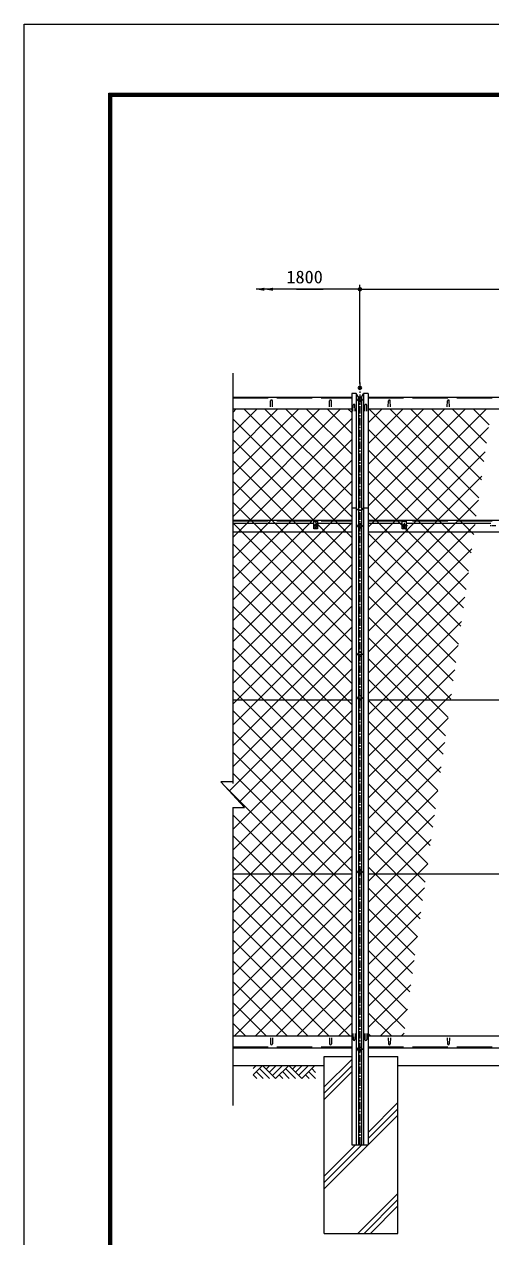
# Model space of a CAD drawing. Units: millimetres, scale not verified. Extents: x -4455 to 4455, y -3150 to 3150.
# Drawn here: x -4455 to -2873, y -963 to 3150 of the extents above; entities that cross this region are included whole.
import ezdxf
from ezdxf.enums import TextEntityAlignment as Align

# ---------------------------------------------------------------- set-up
doc = ezdxf.new("R2010")
doc.units = ezdxf.units.MM
doc.header["$LTSCALE"] = 20
doc.header["$PDMODE"] = 32
doc.header["$PDSIZE"] = 10
for name, pattern in [('DASHED', [7.5, 6, -1.5]), ('USER1', [2, 1.25, -0.25, 0.25, -0.25]), ('USER2', [1.125, 0.75, -0.125, 0.125, -0.125])]:
    doc.linetypes.add(name, pattern=pattern)
for name, color, linetype, lineweight in [('0-1_4基礎', 4, 'Continuous', 18), ('0-2_GL', 7, 'Continuous', 18), ('0-3_5寸法', 1, 'Continuous', 18), ('0-4_SUNPOU', 1, 'Continuous', 18), ('0-6_1部材', 3, 'Continuous', 18), ('0-8_中心線', 1, 'USER1', 18), ('0-9_8部品', 7, 'Continuous', 18), ('0-A_0', 7, 'Continuous', 18), ('0-B_2網', 4, 'Continuous', 18), ('0-E_D-TTL', 7, 'Continuous', 18)]:
    doc.layers.add(name, color=color, linetype=linetype, lineweight=lineweight)
doc.layers.add('0-5_DEFPOINTS', color=7, linetype='Continuous')
doc.styles.add('ＭＳ ゴシック', font='')
doc.styles.get('ＭＳ ゴシック').set_extended_font_data('MS Gothic')

# ---------------------------------------------------------------- blocks, each defined once
blk = doc.blocks.new('M1')
at = {"layer": '0-4_SUNPOU'}
blk.add_line((-5, 0), (-38.58, 0), dxfattribs=at)
for points in [[(0, 0), (-5, 0), (-4.96, 0.63)], [(0, 0), (-4.96, -0.63), (-5, 0)], [(0, 0), (-4.96, 0.63), (-4.84, 1.24)], [(0, 0), (-4.84, -1.24), (-4.96, -0.63)], [(0, 0), (-4.84, 1.24), (-4.65, 1.84)], [(0, 0), (-4.65, -1.84), (-4.84, -1.24)], [(0, 0), (-4.65, 1.84), (-4.38, 2.41)], [(0, 0), (-4.38, -2.41), (-4.65, -1.84)], [(0, 0), (-4.38, 2.41), (-4.05, 2.94)], [(0, 0), (-4.05, -2.94), (-4.38, -2.41)], [(0, 0), (-4.05, 2.94), (-3.64, 3.42)], [(0, 0), (-3.64, -3.42), (-4.05, -2.94)], [(0, 0), (-3.64, 3.42), (-3.19, 3.85)], [(0, 0), (-3.19, -3.85), (-3.64, -3.42)], [(0, 0), (-3.19, 3.85), (-2.68, 4.22)], [(0, 0), (-2.68, -4.22), (-3.19, -3.85)], [(0, 0), (-2.68, 4.22), (-2.13, 4.52)], [(0, 0), (-2.13, -4.52), (-2.68, -4.22)], [(0, 0), (-2.13, 4.52), (-1.55, 4.76)], [(0, 0), (-1.55, -4.76), (-2.13, -4.52)], [(0, 0), (-1.55, 4.76), (-0.94, 4.91)], [(0, 0), (-0.94, -4.91), (-1.55, -4.76)], [(0, 0), (-0.94, 4.91), (-0.31, 4.99)], [(0, 0), (-0.31, -4.99), (-0.94, -4.91)], [(0, 0), (-0.31, 4.99), (0.31, 4.99)], [(0, 0), (0.31, -4.99), (-0.31, -4.99)], [(0, 0), (0.31, 4.99), (0.94, 4.91)], [(0, 0), (0.94, 4.91), (1.55, 4.76)], [(0, 0), (1.55, 4.76), (2.13, 4.52)], [(0, 0), (2.13, 4.52), (2.68, 4.22)], [(0, 0), (2.68, 4.22), (3.19, 3.85)], [(0, 0), (3.19, 3.85), (3.64, 3.42)], [(0, 0), (3.64, 3.42), (4.05, 2.94)], [(0, 0), (4.05, 2.94), (4.38, 2.41)], [(0, 0), (4.38, 2.41), (4.65, 1.84)], [(0, 0), (4.65, 1.84), (4.84, 1.24)], [(0, 0), (4.84, 1.24), (4.96, 0.63)], [(0, 0), (4.96, 0.63), (5, 0)], [(0, 0), (0.94, -4.91), (0.31, -4.99)], [(0, 0), (1.55, -4.76), (0.94, -4.91)], [(0, 0), (2.13, -4.52), (1.55, -4.76)], [(0, 0), (2.68, -4.22), (2.13, -4.52)], [(0, 0), (3.19, -3.85), (2.68, -4.22)], [(0, 0), (3.64, -3.42), (3.19, -3.85)], [(0, 0), (4.05, -2.94), (3.64, -3.42)], [(0, 0), (4.38, -2.41), (4.05, -2.94)], [(0, 0), (4.65, -1.84), (4.38, -2.41)], [(0, 0), (4.84, -1.24), (4.65, -1.84)], [(0, 0), (4.96, -0.63), (4.84, -1.24)], [(0, 0), (5, 0), (4.96, -0.63)]]:
    blk.add_solid(points, dxfattribs=at)
blk = doc.blocks.new('GL-マーク')
at = {"layer": '0-A_0', "color": 1}
for p, q in [((-278.75, -14.14), (-264.61, 0)), ((-278.75, -42.43), (-236.32, 0)), ((-236.32, 0), (-177.24, -59.08)), ((-203.01, 0), (-219.67, -16.66)), ((-174.73, 0), (-205.53, -30.8)), ((-146.45, 0), (-191.38, -44.94)), ((-118.16, 0), (-177.24, -59.08)), ((-118.16, 0), (-59.08, -59.08)), ((-84.85, 0), (-101.51, -16.65)), ((-56.57, 0), (-87.36, -30.8)), ((-28.28, 0), (-73.22, -44.94)), ((0, 0), (-59.08, -59.08)), ((-278.75, -42.43), (-262.09, -59.08)), ((-264.61, -28.28), (-233.81, -59.08)), ((-250.46, -14.14), (-205.53, -59.08)), ((-160.59, -42.43), (-143.93, -59.08)), ((-146.44, -28.28), (-115.65, -59.08)), ((-132.3, -14.14), (-87.37, -59.08)), ((-25.77, -59.08), (-42.43, -42.43)), ((2.51, -59.08), (-28.28, -28.28)), ((3.33, -31.61), (-14.14, -14.14))]:
    blk.add_line(p, q, dxfattribs=at)

msp = doc.modelspace()

# ---------------------------------------------------------------- linework, layer by layer
at = {"layer": '0-1_4基礎', "color": 7}
for p, q in [((-3437.71, -951.56), (-3437.71, -351.56)), ((-3437.71, -351.56), (-3344.66, -351.56)), ((-3288.66, -351.56), (-3187.71, -351.56)), ((-3187.71, -951.56), (-3187.71, -351.56)), ((-3437.71, -951.56), (-3187.71, -951.56))]:
    msp.add_line(p, q, dxfattribs=at)
at = {"layer": '0-1_4基礎'}
for p, q in [((-3437.71, -454.33), (-3344.66, -361.28)), ((-3437.71, -475.54), (-3344.66, -382.49)), ((-3437.71, -496.76), (-3344.66, -403.71)), ((-3288.66, -608.74), (-3187.71, -507.79)), ((-3288.66, -629.95), (-3187.71, -529)), ((-3288.66, -651.17), (-3187.71, -550.22)), ((-3437.71, -800.22), (-3289.05, -651.56)), ((-3437.71, -779), (-3310.26, -651.56)), ((-3437.71, -757.79), (-3331.48, -651.56)), ((-3323.66, -951.56), (-3187.71, -815.61)), ((-3302.44, -951.56), (-3187.71, -836.82)), ((-3281.23, -951.56), (-3187.71, -858.04))]:
    msp.add_line(p, q, dxfattribs=at)
at = {"layer": '0-2_GL'}
for p, q in [((-3748.16, -381.56), (-3437.71, -381.56)), ((-3187.71, -381.56), (-1637.71, -381.56))]:
    msp.add_line(p, q, dxfattribs=at)
at = {"layer": '0-3_5寸法'}
for p, q in [((-3316.66, 1931.73), (-3316.66, 2266.29)), ((-3448.06, 2251.29), (-3668.73, 2251.29)), ((-3419.04, 2251.29), (-3639.71, 2251.29)), ((-3321.09, 2251.29), (-3601.32, 2251.29)), ((-3531.86, 2251.29), (-3441.27, 2251.29)), ((-3316.66, 2251.29), (-1516.66, 2251.29))]:
    msp.add_line(p, q, dxfattribs=at)
for points in [[(-3670.73, 2251.29), (-3640.73, 2256.49), (-3640.73, 2246.08)], [(-3641.71, 2251.29), (-3611.71, 2256.49), (-3611.71, 2246.08)]]:
    msp.add_solid(points, dxfattribs=at)
at = {"layer": '0-5_DEFPOINTS'}
msp.add_point((-3316.66, 1916.73), dxfattribs=at)
at = {"layer": '0-6_1部材', "color": 4}
for p, q in [((-3748.16, 1966.74), (-3748.16, 574.89)), ((-3788.16, 579.89), (-3708.16, 493.73)), ((-3748.16, 579.89), (-3788.16, 579.89)), ((-3748.16, 493.73), (-3748.16, -518.01)), ((-3748.16, 493.73), (-3708.16, 493.73))]:
    msp.add_line(p, q, dxfattribs=at)
at = {"layer": '0-6_1部材', "color": 7}
for p, q in [((-3344.66, 1898.15), (-3344.66, -651.56)), ((-3329.16, 1898.15), (-3344.66, 1898.15)), ((-3311.66, 1884.65), (-3304.16, 1898.15)), ((-3288.66, 1898.15), (-3304.16, 1898.15)), ((-3288.66, 1898.15), (-3288.66, -651.56)), ((-3748.16, 1885.44), (-3344.66, 1885.44)), ((-3288.66, 1885.44), (-1544.66, 1885.44)), ((-3748.16, 1845.44), (-3344.66, 1845.44)), ((-3288.66, 1845.44), (-1544.66, 1845.44)), ((-3329.16, 1508.44), (-3344.66, 1508.44)), ((-3311.66, 1501.21), (-3304.16, 1508.44)), ((-3288.66, 1508.44), (-3304.16, 1508.44)), ((-3748.16, 1468.44), (-3344.66, 1468.44)), ((-3288.66, 1468.44), (-1544.66, 1468.44)), ((-3748.16, 1428.44), (-3344.66, 1428.44)), ((-3288.66, 1428.44), (-1544.66, 1428.44)), ((-3748.16, 858.44), (-3344.66, 858.44)), ((-3288.66, 858.44), (-1544.66, 858.44)), ((-3748.16, 268.44), (-3344.66, 268.44)), ((-3288.66, 268.44), (-1544.66, 268.44)), ((-3748.16, -281.56), (-3344.66, -281.56)), ((-3288.66, -281.56), (-1544.66, -281.56)), ((-3748.16, -321.56), (-3344.66, -321.56)), ((-3288.66, -321.56), (-1544.66, -321.56)), ((-3344.66, -651.56), (-3288.66, -651.56))]:
    msp.add_line(p, q, dxfattribs=at)
at = {"layer": '0-6_1部材'}
for p, q in [((-3329.16, 1898.15), (-3329.16, -651.56)), ((-3304.16, 1898.15), (-3304.16, -651.56)), ((-3620.41, 1851.94), (-3619.66, 1872.44)), ((-3612.91, 1851.94), (-3613.66, 1872.44)), ((-3420.41, 1851.94), (-3419.66, 1872.44)), ((-3412.91, 1851.94), (-3413.66, 1872.44)), ((-3340.41, 1837.39), (-3339.66, 1857.89)), ((-3332.91, 1837.39), (-3333.66, 1857.89)), ((-3321.66, 1884.65), (-3321.66, -651.56)), ((-3311.66, 1884.65), (-3311.66, -651.56)), ((-3300.41, 1837.39), (-3299.66, 1857.89)), ((-3292.91, 1837.39), (-3293.66, 1857.89)), ((-3220.41, 1851.94), (-3219.66, 1872.44)), ((-3212.91, 1851.94), (-3213.66, 1872.44)), ((-3020.41, 1851.94), (-3019.66, 1872.44)), ((-3012.91, 1851.94), (-3013.66, 1872.44)), ((-3340.41, -273.51), (-3339.66, -294.01)), ((-3332.91, -273.51), (-3333.66, -294.01)), ((-3300.41, -273.51), (-3299.66, -294.01)), ((-3292.91, -273.51), (-3293.66, -294.01)), ((-3620.41, -288.06), (-3619.66, -308.56)), ((-3612.91, -288.06), (-3613.66, -308.56)), ((-3420.41, -288.06), (-3419.66, -308.56)), ((-3412.91, -288.06), (-3413.66, -308.56)), ((-3220.41, -288.06), (-3219.66, -308.56)), ((-3212.91, -288.06), (-3213.66, -308.56)), ((-3020.41, -288.06), (-3019.66, -308.56)), ((-3012.91, -288.06), (-3013.66, -308.56))]:
    msp.add_line(p, q, dxfattribs=at)
at = {"layer": '0-6_1部材', "color": 1, "linetype": 'DASHED'}
for p, q in [((-3748.16, 1882.44), (-3344.66, 1882.44)), ((-3288.66, 1882.44), (-1544.66, 1882.44)), ((-3748.16, 1465.44), (-3344.66, 1465.44)), ((-3288.66, 1465.44), (-1544.66, 1465.44)), ((-3748.16, -318.56), (-3344.66, -318.56)), ((-3288.66, -318.56), (-1544.66, -318.56))]:
    msp.add_line(p, q, dxfattribs=at)
at = {"layer": '0-6_1部材', "color": 7}
for points in [[(-3311.66, 1884.65), (-3321.66, 1884.65), (-3329.16, 1898.15)], [(-3311.66, 1501.21), (-3321.66, 1501.21), (-3329.16, 1508.44)]]:
    msp.add_lwpolyline(points, dxfattribs=at)
at = {"layer": '0-6_1部材'}
for centre, start, end in [((-3616.66, 1872.44), 0, 180), ((-3416.66, 1872.44), 0, 180), ((-3336.66, 1857.89), 0, 180), ((-3296.66, 1857.89), 0, 180), ((-3216.66, 1872.44), 0, 180), ((-3016.66, 1872.44), 0, 180), ((-3616.66, -308.56), 180, 0), ((-3416.66, -308.56), 180, 0), ((-3336.66, -294.01), 180, 0), ((-3296.66, -294.01), 180, 0), ((-3216.66, -308.56), 180, 0), ((-3016.66, -308.56), 180, 0)]:
    msp.add_arc(centre, 3, start, end, dxfattribs=at)
at = {"layer": '0-8_中心線'}
msp.add_line((-3316.66, 1934.61), (-3316.66, -655.56), dxfattribs=at)
at = {"layer": '0-9_8部品', "color": 1, "linetype": 'USER1'}
for p, q in [((-3330.1, 1876.52), (-3303.22, 1876.52)), ((-3330.1, 1876.52), (-3303.22, 1876.52)), ((-3466.67, 1459.23), (-3466.67, 1438.3)), ((-3330.1, 1448.44), (-3303.22, 1448.44)), ((-3330.1, 1448.44), (-3303.22, 1448.44)), ((-3166.67, 1459.23), (-3166.67, 1438.3)), ((-3326.79, 1013.44), (-3306, 1013.44)), ((-3330.1, 864.87), (-3303.22, 864.87)), ((-3330.1, 864.87), (-3303.22, 864.87)), ((-3330.1, 274.87), (-3303.22, 274.87)), ((-3330.1, 274.87), (-3303.22, 274.87)), ((-3330.09, -326.01), (-3303.21, -326.01))]:
    msp.add_line(p, q, dxfattribs=at)
at = {"layer": '0-9_8部品'}
for p, q in [((-3473.17, 1456.12), (-3748.17, 1456.12)), ((-3347.57, 1456.12), (-3460.17, 1456.12)), ((-3173.17, 1456.12), (-3288.67, 1456.12)), ((-2873.19, 1456.12), (-3160.19, 1456.12))]:
    msp.add_line(p, q, dxfattribs=at)
at = {"layer": '0-9_8部品', "color": 1, "linetype": 'USER2'}
for p, q in [((-3455.58, 1448.44), (-3477.79, 1448.44)), ((-3155.58, 1448.44), (-3177.79, 1448.44)), ((-2855.58, 1448.44), (-2877.79, 1448.44))]:
    msp.add_line(p, q, dxfattribs=at)
at = {"layer": '0-9_8部品', "color": 3}
for points in [[(-3308.83, 1876.52), (-3312.75, 1883.31), (-3320.59, 1883.31), (-3324.51, 1876.52), (-3320.59, 1869.73), (-3312.75, 1869.73)], [(-3308.83, 1876.52), (-3312.75, 1883.31), (-3320.59, 1883.31), (-3324.51, 1876.52), (-3320.59, 1869.73), (-3312.75, 1869.73)], [(-3308.83, 1448.44), (-3312.75, 1455.23), (-3320.59, 1455.23), (-3324.51, 1448.44), (-3320.59, 1441.65), (-3312.75, 1441.65)], [(-3308.83, 1448.44), (-3312.75, 1455.23), (-3320.59, 1455.23), (-3324.51, 1448.44), (-3320.59, 1441.65), (-3312.75, 1441.65)], [(-3308.82, 1013.44), (-3312.74, 1020.23), (-3320.58, 1020.23), (-3324.5, 1013.44), (-3320.58, 1006.65), (-3312.74, 1006.65)], [(-3308.83, 864.87), (-3312.75, 871.66), (-3320.59, 871.66), (-3324.51, 864.87), (-3320.59, 858.08), (-3312.75, 858.08)], [(-3308.83, 864.87), (-3312.75, 871.66), (-3320.59, 871.66), (-3324.51, 864.87), (-3320.59, 858.08), (-3312.75, 858.08)], [(-3308.83, 274.87), (-3312.75, 281.66), (-3320.59, 281.66), (-3324.51, 274.87), (-3320.59, 268.08), (-3312.75, 268.08)], [(-3308.83, 274.87), (-3312.75, 281.66), (-3320.59, 281.66), (-3324.51, 274.87), (-3320.59, 268.08), (-3312.75, 268.08)], [(-3308.82, -326.01), (-3312.74, -332.8), (-3320.58, -332.8), (-3324.5, -326.01), (-3320.58, -319.22), (-3312.74, -319.22)]]:
    msp.add_lwpolyline(points, close=True, dxfattribs=at)
at = {"layer": '0-9_8部品'}
for points in [[(-3473.17, 1464.44), (-3460.17, 1464.44), (-3460.17, 1438.44), (-3473.17, 1438.44)], [(-3173.19, 1464.44), (-3160.19, 1464.44), (-3160.19, 1438.44), (-3173.19, 1438.44)]]:
    msp.add_lwpolyline(points, close=True, dxfattribs=at)
at = {"layer": '0-9_8部品', "color": 3}
for centre in [(-3316.67, 1876.52), (-3316.67, 1876.52), (-3316.67, 1448.44), (-3316.67, 1448.44), (-3316.66, 1013.44), (-3316.67, 864.87), (-3316.67, 864.87), (-3316.67, 274.87), (-3316.67, 274.87), (-3316.66, -326.01)]:
    msp.add_circle(centre, 6.8, dxfattribs=at)
at = {"layer": '0-9_8部品'}
for centre in [(-3466.67, 1448.44), (-3166.67, 1448.44)]:
    msp.add_circle(centre, 6, dxfattribs=at)
at = {"layer": '0-B_2網'}
for p, q in [((-3748.16, 1833.33), (-3736.05, 1845.44)), ((-3748.16, 1762.62), (-3665.34, 1845.44)), ((-3748.16, 1691.91), (-3594.63, 1845.44)), ((-3748.16, 1621.2), (-3523.92, 1845.44)), ((-3748.16, 1550.49), (-3453.21, 1845.44)), ((-3748.16, 1479.78), (-3382.5, 1845.44)), ((-3748.16, 1409.07), (-3344.66, 1812.57)), ((-3344.66, 1408.68), (-3748.16, 1812.18)), ((-3344.66, 1479.39), (-3710.72, 1845.44)), ((-3344.66, 1550.1), (-3640.01, 1845.44)), ((-3344.66, 1620.81), (-3569.3, 1845.44)), ((-3344.66, 1691.52), (-3498.58, 1845.44)), ((-3344.66, 1762.23), (-3427.87, 1845.44)), ((-3344.66, 1832.94), (-3357.16, 1845.44)), ((-3288.66, 1797.86), (-3241.08, 1845.44)), ((-3288.66, 1727.15), (-3170.37, 1845.44)), ((-3288.66, 1656.44), (-3099.66, 1845.44)), ((-3288.66, 1585.73), (-3028.95, 1845.44)), ((-3288.66, 1515.02), (-2958.24, 1845.44)), ((-3288.66, 1444.31), (-2887.53, 1845.44)), ((-2922.23, 1481.22), (-3286.45, 1845.44)), ((-2913.57, 1543.27), (-3215.74, 1845.44)), ((-2904.91, 1605.32), (-3145.03, 1845.44)), ((-2896.25, 1667.37), (-3074.32, 1845.44)), ((-2887.59, 1729.42), (-3003.61, 1845.44)), ((-2878.93, 1791.47), (-2932.9, 1845.44)), ((-3288.66, 1373.6), (-2880.25, 1782.01)), ((-2930.89, 1419.17), (-3288.66, 1776.94)), ((-3748.16, 1338.36), (-3344.66, 1741.86)), ((-3344.66, 1337.96), (-3748.16, 1741.47)), ((-2939.55, 1357.12), (-3288.66, 1706.23)), ((-3288.66, 1302.89), (-2891.72, 1699.83)), ((-3748.16, 1267.65), (-3344.66, 1671.15)), ((-3344.66, 1267.25), (-3748.16, 1670.76)), ((-2948.21, 1295.07), (-3288.66, 1635.52)), ((-3288.66, 1232.18), (-2903.19, 1617.65)), ((-3748.16, 1196.94), (-3344.66, 1600.44)), ((-3344.66, 1196.54), (-3748.16, 1600.05)), ((-2956.87, 1233.02), (-3288.66, 1564.81)), ((-3748.16, 1126.23), (-3344.66, 1529.73)), ((-3344.66, 1125.83), (-3748.16, 1529.34)), ((-3288.66, 1161.47), (-2914.66, 1535.47)), ((-2965.54, 1170.97), (-3288.66, 1494.1)), ((-3748.16, 1055.52), (-3344.66, 1459.02)), ((-3344.66, 1055.12), (-3748.16, 1458.63)), ((-3288.66, 1090.76), (-2926.13, 1453.29)), ((-2974.2, 1108.92), (-3288.66, 1423.39)), ((-3748.16, 984.81), (-3344.66, 1388.31)), ((-3344.66, 984.41), (-3748.16, 1387.91)), ((-3288.66, 1020.05), (-2937.6, 1371.1)), ((-3748.16, 914.09), (-3344.66, 1317.6)), ((-3344.66, 913.7), (-3748.16, 1317.2)), ((-2982.86, 1046.87), (-3288.66, 1352.68)), ((-3288.66, 949.33), (-2949.07, 1288.92)), ((-2991.52, 984.82), (-3288.66, 1281.96)), ((-3748.16, 843.38), (-3344.66, 1246.89)), ((-3344.66, 842.99), (-3748.16, 1246.49)), ((-3000.18, 922.77), (-3288.66, 1211.25)), ((-3288.66, 878.62), (-2960.54, 1206.74)), ((-3748.16, 772.67), (-3344.66, 1176.18)), ((-3344.66, 772.28), (-3748.16, 1175.78)), ((-3008.84, 860.72), (-3288.66, 1140.54)), ((-3288.66, 807.91), (-2972.01, 1124.56)), ((-3748.16, 701.96), (-3344.66, 1105.47)), ((-3344.66, 701.57), (-3748.16, 1105.07)), ((-3017.5, 798.67), (-3288.66, 1069.83)), ((-3748.16, 631.25), (-3344.66, 1034.76)), ((-3344.66, 630.86), (-3748.16, 1034.36)), ((-3288.66, 737.2), (-2983.48, 1042.38)), ((-3026.16, 736.62), (-3288.66, 999.12)), ((-3759.59, 549.12), (-3344.66, 964.05)), ((-3344.66, 560.15), (-3748.16, 963.65)), ((-3288.66, 666.49), (-2994.95, 960.2)), ((-3034.82, 674.57), (-3288.66, 928.41)), ((-3344.66, 489.44), (-3748.16, 892.94)), ((-3725.54, 512.45), (-3344.66, 893.33)), ((-3288.66, 595.78), (-3006.43, 878.02)), ((-3748.16, 419.12), (-3344.66, 822.62)), ((-3043.48, 612.52), (-3288.66, 857.7)), ((-3344.66, 418.73), (-3748.16, 822.23)), ((-3288.66, 525.07), (-3017.9, 795.83)), ((-3052.14, 550.47), (-3288.66, 786.99)), ((-3748.16, 348.41), (-3344.66, 751.91)), ((-3344.66, 348.01), (-3748.16, 751.52)), ((-3060.8, 488.42), (-3288.66, 716.28)), ((-3288.66, 454.36), (-3029.37, 713.65)), ((-3748.16, 277.7), (-3344.66, 681.2)), ((-3344.66, 277.3), (-3748.16, 680.81)), ((-3069.46, 426.37), (-3288.66, 645.57)), ((-3288.66, 383.65), (-3040.84, 631.47)), ((-3748.16, 206.99), (-3344.66, 610.49)), ((-3344.66, 206.59), (-3748.16, 610.1)), ((-3344.66, 135.88), (-3781.58, 572.81)), ((-3748.16, 136.28), (-3344.66, 539.78)), ((-3078.13, 364.32), (-3288.66, 574.86)), ((-3288.66, 312.94), (-3052.31, 549.29)), ((-3748.16, 489.83), (-3744.26, 493.73)), ((-3086.79, 302.27), (-3288.66, 504.15)), ((-3748.16, 65.57), (-3344.66, 469.07)), ((-3344.66, 65.17), (-3748.16, 468.68)), ((-3288.66, 242.23), (-3063.78, 467.11)), ((-3095.45, 240.22), (-3288.66, 433.44)), ((-3748.16, -5.14), (-3344.66, 398.36)), ((-3344.66, -5.54), (-3748.16, 397.97)), ((-3288.66, 171.52), (-3075.25, 384.93)), ((-3104.11, 178.17), (-3288.66, 362.73)), ((-3748.16, -75.85), (-3344.66, 327.65)), ((-3344.66, -76.25), (-3748.16, 327.25)), ((-3288.66, 100.81), (-3086.72, 302.75)), ((-3112.77, 116.12), (-3288.66, 292.01)), ((-3748.16, -146.57), (-3344.66, 256.94)), ((-3344.66, -146.96), (-3748.16, 256.54)), ((-3121.43, 54.07), (-3288.66, 221.3)), ((-3288.66, 30.1), (-3098.19, 220.56)), ((-3748.16, -217.28), (-3344.66, 186.23)), ((-3344.66, -217.67), (-3748.16, 185.83)), ((-3130.09, -7.98), (-3288.66, 150.59)), ((-3288.66, -40.62), (-3109.66, 138.38)), ((-3351.48, -281.56), (-3748.16, 115.12)), ((-3741.73, -281.56), (-3344.66, 115.52)), ((-3422.19, -281.56), (-3748.16, 44.41)), ((-3671.02, -281.56), (-3344.66, 44.81)), ((-3138.75, -70.03), (-3288.66, 79.88)), ((-3288.66, -111.33), (-3121.13, 56.2)), ((-3147.41, -132.08), (-3288.66, 9.17)), ((-3492.91, -281.56), (-3748.16, -26.3)), ((-3600.31, -281.56), (-3344.66, -25.9)), ((-3288.66, -182.04), (-3132.6, -25.98)), ((-3156.07, -194.13), (-3288.66, -61.54)), ((-3563.62, -281.56), (-3748.16, -97.01)), ((-3529.6, -281.56), (-3344.66, -96.62)), ((-3288.66, -252.75), (-3144.07, -108.16)), ((-3164.73, -256.18), (-3288.66, -132.25)), ((-3634.33, -281.56), (-3748.16, -167.72)), ((-3458.89, -281.56), (-3344.66, -167.33)), ((-3210.06, -281.56), (-3288.66, -202.96)), ((-3246.76, -281.56), (-3155.54, -190.34)), ((-3705.04, -281.56), (-3748.16, -238.43)), ((-3388.18, -281.56), (-3344.66, -238.04)), ((-3280.77, -281.56), (-3288.66, -273.67)), ((-3176.05, -281.56), (-3167.02, -272.52))]:
    msp.add_line(p, q, dxfattribs=at)
at = {"layer": '0-E_D-TTL', "color": 2}
msp.add_lwpolyline([(-4454.83, 3150.21), (4454.86, 3150.21), (4454.86, -3150.21), (-4454.83, -3150.21)], close=True, dxfattribs=at)
at = {"layer": '0-E_D-TTL'}
for points in [[(-4168.45, 2916.86), (4168.48, 2916.86), (4168.48, -2916.87), (-4168.45, -2916.87)], [(-4165.8, 2914.21), (4165.83, 2914.21), (4165.83, -2914.21), (-4165.8, -2914.21)], [(-4163.15, 2911.56), (4163.18, 2911.56), (4163.18, -2911.56), (-4163.15, -2911.56)], [(-4160.49, 2908.91), (4160.53, 2908.91), (4160.53, -2908.91), (-4160.49, -2908.91)], [(-4157.84, 2906.26), (4157.87, 2906.26), (4157.87, -2906.26), (-4157.84, -2906.26)]]:
    msp.add_lwpolyline(points, close=True, dxfattribs=at)

# ---------------------------------------------------------------- block references
at = {"layer": '0-2_GL', "xscale": 0.75, "yscale": 0.75}
msp.add_blockref('GL-マーク', (-3469.63, -381.56), dxfattribs=at)
at = {"layer": '0-3_5寸法', "xscale": 1.5, "yscale": 1.5, "rotation": 180}
msp.add_blockref('M1', (-3316.66, 2251.29), dxfattribs=at)

# ---------------------------------------------------------------- texts
at = {"layer": '0-3_5寸法', "color": 3, "style": 'ＭＳ ゴシック', "width": 1.05}
msp.add_text('1800', height=43.26, dxfattribs=at).set_placement((-3566.11, 2258.37), align=Align.BOTTOM_LEFT)

doc.saveas('drawing.dxf')
